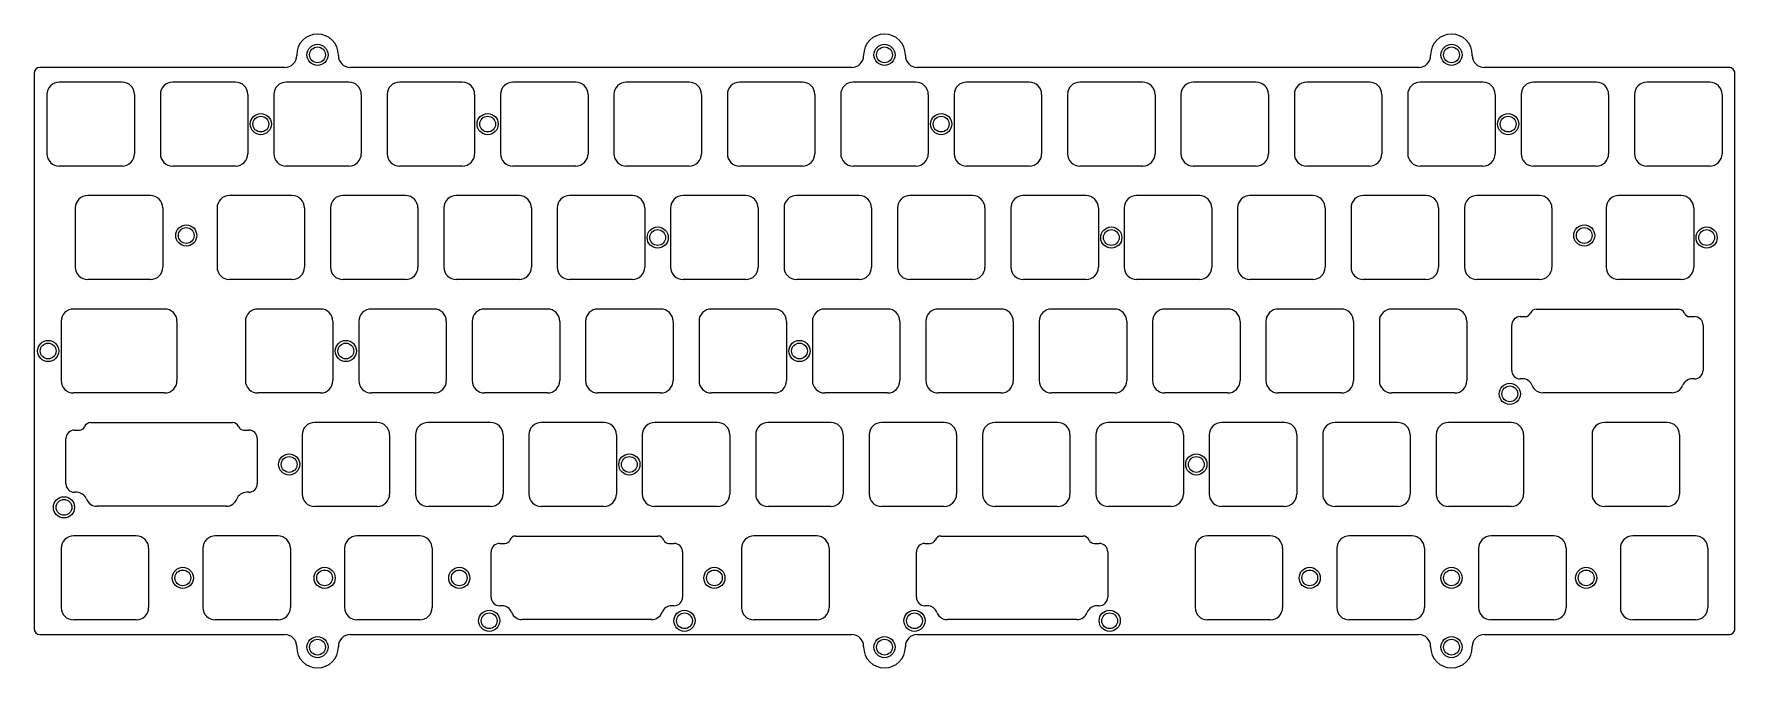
# Model space of a CAD drawing. Header units: millimetres. Extents: x -10 to 276, y -91 to 15.
import ezdxf

# ---------------------------------------------------------------- set-up
doc = ezdxf.new("R2010")
doc.units = ezdxf.units.MM
doc.layers.add('BLACK', color=7, linetype='CONTINUOUS')

msp = doc.modelspace()

# ---------------------------------------------------------------- linework, layer by layer
at = {"layer": 'BLACK', "linetype": 'Continuous'}
for p, q in [((34.6, 11.625), (34.6, 11.525)), ((41.6, 11.525), (41.6, 11.625)), ((129.85, 11.625), (129.85, 11.525)), ((136.85, 11.525), (136.85, 11.625)), ((225.1, 11.625), (225.1, 11.525)), ((232.1, 11.525), (232.1, 11.625)), ((32.6, 9.525), (-8.525001, 9.525)), ((127.85, 9.525), (43.6, 9.525)), ((223.1, 9.525), (138.85, 9.525)), ((275.225, 9.525), (234.1, 9.525)), ((-9.525, 8.525001), (-9.525, -84.725001)), ((5.275, 7.05), (-5.275001, 7.05)), ((24.325, 7.05), (13.774999, 7.05)), ((43.375, 7.05), (32.824999, 7.05)), ((62.425, 7.05), (51.874999, 7.05)), ((81.475, 7.05), (70.924999, 7.05)), ((100.525, 7.05), (89.974999, 7.05)), ((119.575, 7.05), (109.024999, 7.05)), ((138.625, 7.05), (128.074999, 7.05)), ((157.675, 7.05), (147.124999, 7.05)), ((176.725, 7.05), (166.174999, 7.05)), ((195.775, 7.05), (185.224999, 7.05)), ((214.825, 7.05), (204.274999, 7.05)), ((233.875, 7.05), (223.324999, 7.05)), ((252.925, 7.05), (242.374999, 7.05)), ((271.975, 7.05), (261.424999, 7.05)), ((276.225, -84.725), (276.225, 8.525)), ((-7.35, 4.975), (-7.35, -4.975001)), ((7.35, 4.975), (7.35, -4.975)), ((11.7, 4.975), (11.7, -4.975001)), ((26.4, 4.975), (26.4, -4.975)), ((30.75, 4.975), (30.75, -4.975001)), ((45.45, 4.975), (45.45, -4.975)), ((49.8, 4.975), (49.8, -4.975001)), ((64.5, 4.975), (64.5, -4.975)), ((68.85, 4.975), (68.85, -4.975001)), ((83.55, 4.975), (83.55, -4.975)), ((87.9, 4.975), (87.9, -4.975001)), ((102.6, 4.975), (102.6, -4.975)), ((106.95, 4.975), (106.95, -4.975001)), ((121.65, 4.975), (121.65, -4.975)), ((126, 4.975), (126, -4.975001)), ((140.7, 4.975), (140.7, -4.975)), ((145.05, 4.975), (145.05, -4.975001)), ((159.75, 4.975), (159.75, -4.975)), ((164.1, 4.975), (164.1, -4.975001)), ((178.8, 4.975), (178.8, -4.975)), ((183.15, 4.975), (183.15, -4.975001)), ((197.85, 4.975), (197.85, -4.975)), ((202.2, 4.975), (202.2, -4.975001)), ((216.9, 4.975), (216.9, -4.975)), ((221.25, 4.975), (221.25, -4.975001)), ((235.95, 4.975), (235.95, -4.975)), ((240.3, 4.975), (240.3, -4.975001)), ((255, 4.975), (255, -4.975)), ((259.35, 4.975), (259.35, -4.975001)), ((274.05, 4.975), (274.05, -4.975)), ((5.275, -7.05), (-5.275, -7.05)), ((24.325, -7.05), (13.775, -7.05)), ((43.375, -7.05), (32.825, -7.05)), ((62.425, -7.05), (51.875, -7.05)), ((81.475, -7.05), (70.925, -7.05)), ((100.525, -7.05), (89.975, -7.05)), ((119.575, -7.05), (109.025, -7.05)), ((138.625, -7.05), (128.075, -7.05)), ((157.675, -7.05), (147.125, -7.05)), ((176.725, -7.05), (166.175, -7.05)), ((195.775, -7.05), (185.225, -7.05)), ((214.825, -7.05), (204.275, -7.05)), ((233.875, -7.05), (223.325, -7.05)), ((252.925, -7.05), (242.375, -7.05)), ((271.975, -7.05), (261.425, -7.05)), ((-2.587499, -14.075), (-2.587499, -24.025001)), ((10.037501, -12), (-0.5125, -12)), ((12.112501, -14.075), (12.112501, -24.025)), ((21.225, -14.075), (21.225, -24.025001)), ((33.85, -12), (23.299999, -12)), ((35.925, -14.075), (35.925, -24.025)), ((40.275, -14.075), (40.275, -24.025001)), ((52.9, -12), (42.349999, -12)), ((54.975, -14.075), (54.975, -24.025)), ((59.325, -14.075), (59.325, -24.025001)), ((71.95, -12), (61.399999, -12)), ((74.025, -14.075), (74.025, -24.025)), ((78.375, -14.075), (78.375, -24.025001)), ((91, -12), (80.449999, -12)), ((93.075, -14.075), (93.075, -24.025)), ((97.425, -14.075), (97.425, -24.025001)), ((110.05, -12), (99.499999, -12)), ((112.125, -14.075), (112.125, -24.025)), ((116.475, -14.075), (116.475, -24.025001)), ((129.1, -12), (118.549999, -12)), ((131.175, -14.075), (131.175, -24.025)), ((135.525, -14.075), (135.525, -24.025001)), ((148.15, -12), (137.599999, -12)), ((150.225, -14.075), (150.225, -24.025)), ((154.575, -14.075), (154.575, -24.025001)), ((167.2, -12), (156.649999, -12)), ((169.275, -14.075), (169.275, -24.025)), ((173.625, -14.075), (173.625, -24.025001)), ((186.25, -12), (175.699999, -12)), ((188.325, -14.075), (188.325, -24.025)), ((192.675, -14.075), (192.675, -24.025001)), ((205.3, -12), (194.749999, -12)), ((207.375, -14.075), (207.375, -24.025)), ((211.725, -14.075), (211.725, -24.025001)), ((224.35, -12), (213.799999, -12)), ((226.425, -14.075), (226.425, -24.025)), ((230.775, -14.075), (230.775, -24.025001)), ((243.4, -12), (232.849999, -12)), ((245.475, -14.075), (245.475, -24.025)), ((254.5875, -14.075), (254.5875, -24.025001)), ((267.2125, -12), (256.662499, -12)), ((269.2875, -14.075), (269.2875, -24.025)), ((10.037501, -26.1), (-0.512499, -26.1)), ((33.85, -26.1), (23.3, -26.1)), ((52.9, -26.1), (42.35, -26.1)), ((71.95, -26.1), (61.4, -26.1)), ((91, -26.1), (80.45, -26.1)), ((110.05, -26.1), (99.5, -26.1)), ((129.1, -26.1), (118.55, -26.1)), ((148.15, -26.1), (137.6, -26.1)), ((167.2, -26.1), (156.65, -26.1)), ((186.25, -26.1), (175.7, -26.1)), ((205.3, -26.1), (194.75, -26.1)), ((224.35, -26.1), (213.8, -26.1)), ((243.4, -26.1), (232.85, -26.1)), ((267.2125, -26.1), (256.6625, -26.1)), ((12.41875, -31.05), (-2.893751, -31.05)), ((38.6125, -31.05), (28.062499, -31.05)), ((57.6625, -31.05), (47.112499, -31.05)), ((76.7125, -31.05), (66.162499, -31.05)), ((95.7625, -31.05), (85.212499, -31.05)), ((114.8125, -31.05), (104.262499, -31.05)), ((133.8625, -31.05), (123.312499, -31.05)), ((152.9125, -31.05), (142.362499, -31.05)), ((171.9625, -31.05), (161.412499, -31.05)), ((191.0125, -31.05), (180.462499, -31.05)), ((210.0625, -31.05), (199.512499, -31.05)), ((229.1125, -31.05), (218.562499, -31.05)), ((242.866125, -31.072411), (242.866125, -31.0724)), ((242.866125, -31.0724), (266.721325, -31.0724)), ((-4.96875, -33.125), (-4.96875, -43.075001)), ((14.49375, -33.125), (14.49375, -43.075)), ((25.9875, -33.125), (25.9875, -43.075001)), ((40.6875, -33.125), (40.6875, -43.075)), ((45.0375, -33.125), (45.0375, -43.075001)), ((59.7375, -33.125), (59.7375, -43.075)), ((64.0875, -33.125), (64.0875, -43.075001)), ((78.7875, -33.125), (78.7875, -43.075)), ((83.1375, -33.125), (83.1375, -43.075001)), ((97.8375, -33.125), (97.8375, -43.075)), ((102.1875, -33.125), (102.1875, -43.075001)), ((116.8875, -33.125), (116.8875, -43.075)), ((121.2375, -33.125), (121.2375, -43.075001)), ((135.9375, -33.125), (135.9375, -43.075)), ((140.2875, -33.125), (140.2875, -43.075001)), ((154.9875, -33.125), (154.9875, -43.075)), ((159.3375, -33.125), (159.3375, -43.075001)), ((174.0375, -33.125), (174.0375, -43.075)), ((178.3875, -33.125), (178.3875, -43.075001)), ((193.0875, -33.125), (193.0875, -43.075)), ((197.4375, -33.125), (197.4375, -43.075001)), ((212.1375, -33.125), (212.1375, -43.075)), ((216.4875, -33.125), (216.4875, -43.075001)), ((231.1875, -33.125), (231.1875, -43.075)), ((238.718235, -41.35044), (238.718235, -33.7497)), ((240.155262, -32.32456), (241.008825, -32.32456)), ((241.008825, -32.324548), (241.008825, -32.32456)), ((268.578525, -32.32456), (269.444125, -32.32456)), ((270.869115, -33.74956), (270.869115, -41.3504)), ((240.547325, -42.77544), (240.143225, -42.77544)), ((269.432208, -42.77544), (269.040075, -42.77544)), ((12.41875, -45.15), (-2.89375, -45.15)), ((38.6125, -45.15), (28.0625, -45.15)), ((57.6625, -45.15), (47.1125, -45.15)), ((76.7125, -45.15), (66.1625, -45.15)), ((95.7625, -45.15), (85.2125, -45.15)), ((114.8125, -45.15), (104.2625, -45.15)), ((133.8625, -45.15), (123.3125, -45.15)), ((152.9125, -45.15), (142.3625, -45.15)), ((171.9625, -45.15), (161.4125, -45.15)), ((191.0125, -45.15), (180.4625, -45.15)), ((210.0625, -45.15), (199.5125, -45.15)), ((229.1125, -45.15), (218.5625, -45.15)), ((265.669175, -45.11191), (243.918325, -45.11191)), ((-2.732238, -51.37456), (-1.878675, -51.37456)), ((-1.878675, -51.374548), (-1.878675, -51.37456)), ((-0.021375, -50.122411), (-0.021375, -50.1224)), ((-0.021375, -50.1224), (23.833825, -50.1224)), ((25.691025, -51.37456), (26.556625, -51.37456)), ((48.1375, -50.1), (37.587499, -50.1)), ((67.1875, -50.1), (56.637499, -50.1)), ((86.2375, -50.1), (75.687499, -50.1)), ((105.2875, -50.1), (94.737499, -50.1)), ((124.3375, -50.1), (113.787499, -50.1)), ((143.3875, -50.1), (132.837499, -50.1)), ((162.4375, -50.1), (151.887499, -50.1)), ((181.4875, -50.1), (170.937499, -50.1)), ((200.5375, -50.1), (189.987499, -50.1)), ((219.5875, -50.1), (209.037499, -50.1)), ((238.6375, -50.1), (228.087499, -50.1)), ((264.83125, -50.1), (254.281249, -50.1)), ((-4.169265, -60.40044), (-4.169265, -52.7997)), ((27.981615, -52.79956), (27.981615, -60.4004)), ((35.5125, -52.175), (35.5125, -62.125001)), ((50.2125, -52.175), (50.2125, -62.125)), ((54.5625, -52.175), (54.5625, -62.125001)), ((69.2625, -52.175), (69.2625, -62.125)), ((73.6125, -52.175), (73.6125, -62.125001)), ((88.3125, -52.175), (88.3125, -62.125)), ((92.6625, -52.175), (92.6625, -62.125001)), ((107.3625, -52.175), (107.3625, -62.125)), ((111.7125, -52.175), (111.7125, -62.125001)), ((126.4125, -52.175), (126.4125, -62.125)), ((130.7625, -52.175), (130.7625, -62.125001)), ((145.4625, -52.175), (145.4625, -62.125)), ((149.8125, -52.175), (149.8125, -62.125001)), ((164.5125, -52.175), (164.5125, -62.125)), ((168.8625, -52.175), (168.8625, -62.125001)), ((183.5625, -52.175), (183.5625, -62.125)), ((187.9125, -52.175), (187.9125, -62.125001)), ((202.6125, -52.175), (202.6125, -62.125)), ((206.9625, -52.175), (206.9625, -62.125001)), ((221.6625, -52.175), (221.6625, -62.125)), ((226.0125, -52.175), (226.0125, -62.125001)), ((240.7125, -52.175), (240.7125, -62.125)), ((252.20625, -52.175), (252.20625, -62.125001)), ((266.90625, -52.175), (266.90625, -62.125)), ((-2.340175, -61.82544), (-2.744275, -61.82544)), ((26.544708, -61.82544), (26.152575, -61.82544)), ((22.781675, -64.16191), (1.030825, -64.16191)), ((48.1375, -64.2), (37.5875, -64.2)), ((67.1875, -64.2), (56.6375, -64.2)), ((86.2375, -64.2), (75.6875, -64.2)), ((105.2875, -64.2), (94.7375, -64.2)), ((124.3375, -64.2), (113.7875, -64.2)), ((143.3875, -64.2), (132.8375, -64.2)), ((162.4375, -64.2), (151.8875, -64.2)), ((181.4875, -64.2), (170.9375, -64.2)), ((200.5375, -64.2), (189.9875, -64.2)), ((219.5875, -64.2), (209.0375, -64.2)), ((238.6375, -64.2), (228.0875, -64.2)), ((264.83125, -64.2), (254.28125, -64.2)), ((-4.96875, -71.225), (-4.96875, -81.175001)), ((7.65625, -69.15), (-2.893751, -69.15)), ((9.73125, -71.225), (9.73125, -81.175)), ((18.84375, -71.225), (18.84375, -81.175001)), ((31.46875, -69.15), (20.918749, -69.15)), ((33.54375, -71.225), (33.54375, -81.175)), ((42.65625, -71.225), (42.65625, -81.175001)), ((55.28125, -69.15), (44.731249, -69.15)), ((57.35625, -71.225), (57.35625, -81.175)), ((68.705262, -70.42456), (69.558825, -70.42456)), ((69.558825, -70.424548), (69.558825, -70.42456)), ((71.416125, -69.172411), (71.416125, -69.1724)), ((71.416125, -69.1724), (95.271325, -69.1724)), ((97.128525, -70.42456), (97.994125, -70.42456)), ((109.33125, -71.225), (109.33125, -81.175001)), ((121.95625, -69.15), (111.406249, -69.15)), ((124.03125, -71.225), (124.03125, -81.175)), ((140.142762, -70.42456), (140.996325, -70.42456)), ((140.996325, -70.424548), (140.996325, -70.42456)), ((142.853625, -69.172411), (142.853625, -69.1724)), ((142.853625, -69.1724), (166.708825, -69.1724)), ((168.566025, -70.42456), (169.431625, -70.42456)), ((185.53125, -71.225), (185.53125, -81.175001)), ((198.15625, -69.15), (187.606249, -69.15)), ((200.23125, -71.225), (200.23125, -81.175)), ((209.34375, -71.225), (209.34375, -81.175001)), ((221.96875, -69.15), (211.418749, -69.15)), ((224.04375, -71.225), (224.04375, -81.175)), ((233.15625, -71.225), (233.15625, -81.175001)), ((245.78125, -69.15), (235.231249, -69.15)), ((247.85625, -71.225), (247.85625, -81.175)), ((256.96875, -71.225), (256.96875, -81.175001)), ((269.59375, -69.15), (259.043749, -69.15)), ((271.66875, -71.225), (271.66875, -81.175)), ((67.268235, -79.45044), (67.268235, -71.8497)), ((99.419115, -71.84956), (99.419115, -79.4504)), ((138.705735, -79.45044), (138.705735, -71.8497)), ((170.856615, -71.84956), (170.856615, -79.4504)), ((69.097325, -80.87544), (68.693225, -80.87544)), ((97.982208, -80.87544), (97.590075, -80.87544)), ((140.534825, -80.87544), (140.130725, -80.87544)), ((169.419708, -80.87544), (169.027575, -80.87544)), ((-8.525001, -85.725), (32.6, -85.725)), ((7.65625, -83.25), (-2.89375, -83.25)), ((31.46875, -83.25), (20.91875, -83.25)), ((43.6, -85.725), (127.85, -85.725)), ((55.28125, -83.25), (44.73125, -83.25)), ((94.219175, -83.21191), (72.468325, -83.21191)), ((121.95625, -83.25), (111.40625, -83.25)), ((138.85, -85.725), (223.1, -85.725)), ((165.656675, -83.21191), (143.905825, -83.21191)), ((198.15625, -83.25), (187.60625, -83.25)), ((221.96875, -83.25), (211.41875, -83.25)), ((234.1, -85.725), (275.225, -85.725)), ((245.78125, -83.25), (235.23125, -83.25)), ((269.59375, -83.25), (259.04375, -83.25)), ((34.6, -87.725), (34.6, -87.825)), ((41.6, -87.825), (41.6, -87.725)), ((129.85, -87.725), (129.85, -87.825)), ((136.85, -87.825), (136.85, -87.725)), ((225.1, -87.725), (225.1, -87.825)), ((232.1, -87.825), (232.1, -87.725))]:
    msp.add_line(p, q, dxfattribs=at)
at = {"layer": 'BLACK'}
for centre, radius in [((38.1, 11.625), 1.775), ((38.1, 11.625), 1.325), ((133.35, 11.625), 1.775), ((133.35, 11.625), 1.325), ((228.6, 11.625), 1.775), ((228.6, 11.625), 1.325), ((28.575, 0), 1.775), ((28.575, 0), 1.325), ((66.675, 0), 1.775), ((66.675, 0), 1.325), ((142.875, 0), 1.775), ((142.875, 0), 1.325), ((238.125, 0), 1.775), ((238.125, 0), 1.325), ((16.04875, -18.7), 1.775), ((250.9012, -18.7), 1.775), ((16.04875, -18.7), 1.325), ((95.25, -19.05), 1.775), ((95.25, -19.05), 1.325), ((171.45, -19.05), 1.775), ((171.45, -19.05), 1.325), ((250.9012, -18.7), 1.325), ((271.4625, -19.05), 1.775), ((271.4625, -19.05), 1.325), ((-7.14375, -38.1), 1.775), ((-7.14375, -38.1), 1.325), ((42.8625, -38.1), 1.775), ((42.8625, -38.1), 1.325), ((119.0625, -38.1), 1.775), ((119.0625, -38.1), 1.325), ((238.39375, -45.3), 1.775), ((238.39375, -45.3), 1.325), ((33.3375, -57.15), 1.775), ((33.3375, -57.15), 1.325), ((90.4875, -57.15), 1.775), ((90.4875, -57.15), 1.325), ((185.7375, -57.15), 1.775), ((185.7375, -57.15), 1.325), ((-4.49375, -64.35), 1.775), ((-4.49375, -64.35), 1.325), ((15.478125, -76.2), 1.775), ((15.478125, -76.2), 1.325), ((39.290625, -76.2), 1.775), ((39.290625, -76.2), 1.325), ((61.9125, -76.2), 1.775), ((61.9125, -76.2), 1.325), ((104.775, -76.2), 1.775), ((104.775, -76.2), 1.325), ((204.7875, -76.2), 1.775), ((204.7875, -76.2), 1.325), ((228.6, -76.2), 1.775), ((228.6, -76.2), 1.325), ((251.221875, -76.2), 1.775), ((251.221875, -76.2), 1.325), ((66.94375, -83.4), 1.775), ((66.94375, -83.4), 1.325), ((99.74375, -83.4), 1.775), ((99.74375, -83.4), 1.325), ((138.38125, -83.4), 1.775), ((138.38125, -83.4), 1.325), ((171.18125, -83.4), 1.775), ((171.18125, -83.4), 1.325), ((38.1, -87.825), 1.775), ((38.1, -87.825), 1.325), ((133.35, -87.825), 1.775), ((133.35, -87.825), 1.325), ((228.6, -87.825), 1.775), ((228.6, -87.825), 1.325)]:
    msp.add_circle(centre, radius, dxfattribs=at)
for centre, radius, start, end in [((38.1, 11.625), 3.5, 0, 180), ((133.35, 11.625), 3.5, 0, 180), ((228.6, 11.625), 3.5, 0, 180), ((32.60005, 11.525), 1.99995, 269.99856761, 0), ((43.59995, 11.525), 2, 180, 270.00143239), ((127.85005, 11.525), 1.99995, 269.99856761, 0), ((138.84995, 11.525), 2, 180, 270.00143239), ((223.10005, 11.525), 1.99995, 269.99856761, 0), ((234.09995, 11.525), 2, 180, 270.00143239), ((-8.525001, 8.525001), 0.999999, 90, 180), ((275.22505, 8.525), 1, 0, 90.00286479), ((-5.275001, 4.975001), 2.074999, 90, 180.00002761), ((5.275, 4.975), 2.075, 0, 90), ((13.774999, 4.975001), 2.074999, 90, 180.00002761), ((24.325, 4.975), 2.075, 0, 90), ((32.824999, 4.975001), 2.074999, 90, 180.00002761), ((43.375, 4.975), 2.075, 0, 90), ((51.875, 4.975), 2.075, 90.00002761, 180), ((62.425, 4.975), 2.075, 0, 90), ((70.924999, 4.975001), 2.074999, 90, 180.00002761), ((81.475, 4.975), 2.075, 0, 90), ((89.975, 4.975), 2.075, 90.00002761, 180), ((100.525, 4.975), 2.075, 0, 90), ((109.024999, 4.975001), 2.074999, 90, 180.00002761), ((119.575, 4.975), 2.075, 0, 90), ((128.075, 4.975), 2.075, 90.00002761, 180), ((138.625, 4.975), 2.075, 0, 90), ((147.125, 4.975), 2.075, 90.00002761, 180), ((157.675, 4.975), 2.075, 0, 90), ((166.175, 4.975), 2.075, 90.00002761, 180), ((176.725, 4.975), 2.075, 0, 90), ((185.225, 4.975), 2.075, 90.00002761, 180), ((195.775, 4.975), 2.075, 0, 90), ((204.275, 4.975), 2.075, 90.00002761, 180), ((214.825, 4.975), 2.075, 0, 90), ((223.324999, 4.975001), 2.074999, 90, 180.00002761), ((233.875, 4.975), 2.075, 0, 90), ((242.374999, 4.975001), 2.074999, 90, 180.00002761), ((252.925, 4.975), 2.075, 0, 90), ((261.424999, 4.975001), 2.074999, 90, 180.00002761), ((271.975, 4.975), 2.075, 0, 90), ((-5.275001, -4.975001), 2.074999, 180, 270.00002761), ((5.275, -4.975), 2.075, 270, 0), ((13.774999, -4.975001), 2.074999, 180, 270.00002761), ((24.325, -4.975), 2.075, 270, 0), ((32.824999, -4.975001), 2.074999, 180, 270.00002761), ((43.375, -4.975), 2.075, 270, 0), ((51.875, -4.975), 2.075, 180.00002761, 270), ((62.425, -4.975), 2.075, 270, 0), ((70.924999, -4.975001), 2.074999, 180, 270.00002761), ((81.475, -4.975), 2.075, 270, 0), ((89.975, -4.975), 2.075, 180.00002761, 270), ((100.525, -4.975), 2.075, 270, 0), ((109.024999, -4.975001), 2.074999, 180, 270.00002761), ((119.575, -4.975), 2.075, 270, 0), ((128.075, -4.975), 2.075, 180.00002761, 270), ((138.625, -4.975), 2.075, 270, 0), ((147.125, -4.975), 2.075, 180.00002761, 270), ((157.675, -4.975), 2.075, 270, 0), ((166.175, -4.975), 2.075, 180.00002761, 270), ((176.725, -4.975), 2.075, 270, 0), ((185.225, -4.975), 2.075, 180.00002761, 270), ((195.775, -4.975), 2.075, 270, 0), ((204.275, -4.975), 2.075, 180.00002761, 270), ((214.825, -4.975), 2.075, 270, 0), ((223.324999, -4.975001), 2.074999, 180, 270.00002761), ((233.875, -4.975), 2.075, 270, 0), ((242.374999, -4.975001), 2.074999, 180, 270.00002761), ((252.925, -4.975), 2.075, 270, 0), ((261.424999, -4.975001), 2.074999, 180, 270.00002761), ((271.975, -4.975), 2.075, 270, 0), ((-0.5125, -14.074999), 2.074999, 90, 180.00002761), ((10.037501, -14.075), 2.075, 0, 90), ((23.299999, -14.074999), 2.074999, 90, 180.00002761), ((33.85, -14.075), 2.075, 0, 90), ((42.349999, -14.074999), 2.074999, 90, 180.00002761), ((52.9, -14.075), 2.075, 0, 90), ((61.399999, -14.074999), 2.074999, 90, 180.00002761), ((71.95, -14.075), 2.075, 0, 90), ((80.449999, -14.074999), 2.074999, 90, 180.00002761), ((91, -14.075), 2.075, 0, 90), ((99.499999, -14.074999), 2.074999, 90, 180.00002761), ((110.05, -14.075), 2.075, 0, 90), ((118.549999, -14.074999), 2.074999, 90, 180.00002761), ((129.1, -14.075), 2.075, 0, 90), ((137.599999, -14.074999), 2.074999, 90, 180.00002761), ((148.15, -14.075), 2.075, 0, 90), ((156.649999, -14.074999), 2.074999, 90, 180.00002761), ((167.2, -14.075), 2.075, 0, 90), ((175.699999, -14.074999), 2.074999, 90, 180.00002761), ((186.25, -14.075), 2.075, 0, 90), ((194.749999, -14.074999), 2.074999, 90, 180.00002761), ((205.3, -14.075), 2.075, 0, 90), ((213.799999, -14.074999), 2.074999, 90, 180.00002761), ((224.35, -14.075), 2.075, 0, 90), ((232.849999, -14.074999), 2.074999, 90, 180.00002761), ((243.4, -14.075), 2.075, 0, 90), ((256.662499, -14.074999), 2.074999, 90, 180.00002761), ((267.2125, -14.075), 2.075, 0, 90), ((-0.5125, -24.025001), 2.074999, 180, 270.00002761), ((10.037501, -24.025), 2.075, 270, 0), ((23.299999, -24.025001), 2.074999, 180, 270.00002761), ((33.85, -24.025), 2.075, 270, 0), ((42.349999, -24.025001), 2.074999, 180, 270.00002761), ((52.9, -24.025), 2.075, 270, 0), ((61.399999, -24.025001), 2.074999, 180, 270.00002761), ((71.95, -24.025), 2.075, 270, 0), ((80.449999, -24.025001), 2.074999, 180, 270.00002761), ((91, -24.025), 2.075, 270, 0), ((99.499999, -24.025001), 2.074999, 180, 270.00002761), ((110.05, -24.025), 2.075, 270, 0), ((118.549999, -24.025001), 2.074999, 180, 270.00002761), ((129.1, -24.025), 2.075, 270, 0), ((137.599999, -24.025001), 2.074999, 180, 270.00002761), ((148.15, -24.025), 2.075, 270, 0), ((156.649999, -24.025001), 2.074999, 180, 270.00002761), ((167.2, -24.025), 2.075, 270, 0), ((175.699999, -24.025001), 2.074999, 180, 270.00002761), ((186.25, -24.025), 2.075, 270, 0), ((194.749999, -24.025001), 2.074999, 180, 270.00002761), ((205.3, -24.025), 2.075, 270, 0), ((213.799999, -24.025001), 2.074999, 180, 270.00002761), ((224.35, -24.025), 2.075, 270, 0), ((232.849999, -24.025001), 2.074999, 180, 270.00002761), ((243.4, -24.025), 2.075, 270, 0), ((256.662499, -24.025001), 2.074999, 180, 270.00002761), ((267.2125, -24.025), 2.075, 270, 0), ((-2.893751, -33.124999), 2.074999, 90, 180.00002761), ((12.41875, -33.125), 2.075, 0, 90), ((28.062499, -33.124999), 2.074999, 90, 180.00002761), ((38.6125, -33.125), 2.075, 0, 90), ((47.112499, -33.124999), 2.074999, 90, 180.00002761), ((57.6625, -33.125), 2.075, 0, 90), ((66.162499, -33.124999), 2.074999, 90, 180.00002761), ((76.7125, -33.125), 2.075, 0, 90), ((85.212499, -33.124999), 2.074999, 90, 180.00002761), ((95.7625, -33.125), 2.075, 0, 90), ((104.262499, -33.124999), 2.074999, 90, 180.00002761), ((114.8125, -33.125), 2.075, 0, 90), ((123.312499, -33.124999), 2.074999, 90, 180.00002761), ((133.8625, -33.125), 2.075, 0, 90), ((142.362499, -33.124999), 2.074999, 90, 180.00002761), ((152.9125, -33.125), 2.075, 0, 90), ((161.412499, -33.124999), 2.074999, 90, 180.00002761), ((171.9625, -33.125), 2.075, 0, 90), ((180.462499, -33.124999), 2.074999, 90, 180.00002761), ((191.0125, -33.125), 2.075, 0, 90), ((199.512499, -33.124999), 2.074999, 90, 180.00002761), ((210.0625, -33.125), 2.075, 0, 90), ((218.562499, -33.124999), 2.074999, 90, 180.00002761), ((229.1125, -33.125), 2.075, 0, 90), ((242.866094, -32.147455), 1.075044, 89.99834782, 157.973763), ((266.72135, -32.1473), 1.0749, 22.0204571, 90.00133258), ((240.143395, -33.749671), 1.42516, 89.52290502, 180.00116589), ((241.008826, -31.3961), 0.928448, 269.99993829, 337.97487728), ((268.57855, -31.3961), 0.92846, 202.02452102, 269.99845724), ((269.44415, -33.7495), 1.42494, 359.99758749, 90.00100523), ((240.143189, -41.350486), 1.424954, 179.99815039, 270.00144752), ((240.547374, -44.500243), 1.724803, 20.54306333, 90.00162772), ((269.04007, -44.50036), 1.72492, 89.99983392, 159.45458763), ((269.44396, -41.35033), 1.425155, 269.52752788, 359.99718578), ((-2.893751, -43.075001), 2.074999, 180, 270.00002761), ((12.41875, -43.075), 2.075, 270, 0), ((28.062499, -43.075001), 2.074999, 180, 270.00002761), ((38.6125, -43.075), 2.075, 270, 0), ((47.112499, -43.075001), 2.074999, 180, 270.00002761), ((57.6625, -43.075), 2.075, 270, 0), ((66.162499, -43.075001), 2.074999, 180, 270.00002761), ((76.7125, -43.075), 2.075, 270, 0), ((85.212499, -43.075001), 2.074999, 180, 270.00002761), ((95.7625, -43.075), 2.075, 270, 0), ((104.262499, -43.075001), 2.074999, 180, 270.00002761), ((114.8125, -43.075), 2.075, 270, 0), ((123.312499, -43.075001), 2.074999, 180, 270.00002761), ((133.8625, -43.075), 2.075, 270, 0), ((142.362499, -43.075001), 2.074999, 180, 270.00002761), ((152.9125, -43.075), 2.075, 270, 0), ((161.412499, -43.075001), 2.074999, 180, 270.00002761), ((171.9625, -43.075), 2.075, 270, 0), ((180.462499, -43.075001), 2.074999, 180, 270.00002761), ((191.0125, -43.075), 2.075, 270, 0), ((199.512499, -43.075001), 2.074999, 180, 270.00002761), ((210.0625, -43.075), 2.075, 270, 0), ((218.562499, -43.075001), 2.074999, 180, 270.00002761), ((229.1125, -43.075), 2.075, 270, 0), ((243.918284, -43.236811), 1.875099, 200.54912503, 270.0012528), ((265.66919, -43.23697), 1.87494, 269.99954162, 339.45391569), ((-2.744183, -52.799592), 1.425082, 89.51974267, 180.00434217), ((-1.878626, -50.446171), 0.928376, 269.99697591, 337.97782841), ((-0.021476, -51.197351), 1.07494, 89.99461656, 157.97750247), ((23.83379, -51.19739), 1.07499, 22.02370504, 89.99813454), ((25.69105, -50.4461), 0.92846, 202.02452102, 269.99845724), ((26.55665, -52.7995), 1.42494, 359.99758749, 90.00100523), ((37.587499, -52.174999), 2.074999, 90, 180.00002761), ((48.1375, -52.175), 2.075, 0, 90), ((56.637499, -52.174999), 2.074999, 90, 180.00002761), ((67.1875, -52.175), 2.075, 0, 90), ((75.687499, -52.174999), 2.074999, 90, 180.00002761), ((86.2375, -52.175), 2.075, 0, 90), ((94.737499, -52.174999), 2.074999, 90, 180.00002761), ((105.2875, -52.175), 2.075, 0, 90), ((113.787499, -52.174999), 2.074999, 90, 180.00002761), ((124.3375, -52.175), 2.075, 0, 90), ((132.837499, -52.174999), 2.074999, 90, 180.00002761), ((143.3875, -52.175), 2.075, 0, 90), ((151.887499, -52.174999), 2.074999, 90, 180.00002761), ((162.4375, -52.175), 2.075, 0, 90), ((170.937499, -52.174999), 2.074999, 90, 180.00002761), ((181.4875, -52.175), 2.075, 0, 90), ((189.987499, -52.174999), 2.074999, 90, 180.00002761), ((200.5375, -52.175), 2.075, 0, 90), ((209.037499, -52.174999), 2.074999, 90, 180.00002761), ((219.5875, -52.175), 2.075, 0, 90), ((228.087504, -52.175004), 2.075004, 90.00013806, 179.99988955), ((238.6375, -52.175), 2.075, 0, 90), ((254.281254, -52.175004), 2.075004, 90.00013806, 179.99988955), ((264.83125, -52.175), 2.075, 0, 90), ((-2.744264, -60.400439), 1.425001, 180.00004021, 269.99955772), ((-2.340199, -63.550348), 1.724908, 20.54547839, 89.9992028), ((26.15258, -63.55038), 1.724936, 90.00016608, 159.45408213), ((26.55649, -60.40036), 1.425125, 269.52631186, 359.99839184), ((37.587499, -62.125001), 2.074999, 180, 270.00002761), ((48.1375, -62.125), 2.075, 270, 0), ((56.637499, -62.125001), 2.074999, 180, 270.00002761), ((67.1875, -62.125), 2.075, 270, 0), ((75.687499, -62.125001), 2.074999, 180, 270.00002761), ((86.2375, -62.125), 2.075, 270, 0), ((94.737499, -62.125001), 2.074999, 180, 270.00002761), ((105.2875, -62.125), 2.075, 270, 0), ((113.787499, -62.125001), 2.074999, 180, 270.00002761), ((124.3375, -62.125), 2.075, 270, 0), ((132.837499, -62.125001), 2.074999, 180, 270.00002761), ((143.3875, -62.125), 2.075, 270, 0), ((151.887499, -62.125001), 2.074999, 180, 270.00002761), ((162.4375, -62.125), 2.075, 270, 0), ((170.937499, -62.125001), 2.074999, 180, 270.00002761), ((181.4875, -62.125), 2.075, 270, 0), ((189.987499, -62.125001), 2.074999, 180, 270.00002761), ((200.5375, -62.125), 2.075, 270, 0), ((209.037499, -62.125001), 2.074999, 180, 270.00002761), ((219.5875, -62.125), 2.075, 270, 0), ((228.087502, -62.124998), 2.075002, 180.00008284, 269.99994478), ((238.6375, -62.125), 2.075, 270, 0), ((254.281252, -62.124998), 2.075002, 180.00008284, 269.99994478), ((264.83125, -62.125), 2.075, 270, 0), ((1.030712, -62.286915), 1.874995, 200.54692151, 270.00345303), ((22.78159, -62.28683), 1.875082, 270.0025973, 339.45098232), ((-2.893746, -71.225004), 2.075004, 90.00013806, 179.99988955), ((7.65625, -71.225), 2.075, 0, 90), ((20.918754, -71.225004), 2.075004, 90.00013806, 179.99988955), ((31.46875, -71.225), 2.075, 0, 90), ((44.731254, -71.225004), 2.075004, 90.00013806, 179.99988955), ((55.28125, -71.225), 2.075, 0, 90), ((68.693317, -71.849592), 1.425082, 89.51974267, 180.00434217), ((69.558874, -69.496171), 0.928376, 269.99697591, 337.97782841), ((71.416024, -70.247351), 1.07494, 89.99461656, 157.97750247), ((95.27129, -70.24739), 1.07499, 22.02370504, 89.99813454), ((97.12855, -69.4961), 0.92846, 202.02452102, 269.99845724), ((97.99415, -71.8495), 1.42494, 359.99758749, 90.00100523), ((111.406254, -71.225004), 2.075004, 90.00013806, 179.99988955), ((121.95625, -71.225), 2.075, 0, 90), ((140.130817, -71.849592), 1.425082, 89.51974267, 180.00434217), ((140.996374, -69.496171), 0.928376, 269.99697591, 337.97782841), ((142.853524, -70.247351), 1.07494, 89.99461656, 157.97750247), ((166.70879, -70.24739), 1.07499, 22.02370504, 89.99813454), ((168.56605, -69.4961), 0.92846, 202.02452102, 269.99845724), ((169.43165, -71.8495), 1.42494, 359.99758749, 90.00100523), ((187.606254, -71.225004), 2.075004, 90.00013806, 179.99988955), ((198.15625, -71.225), 2.075, 0, 90), ((211.418754, -71.225004), 2.075004, 90.00013806, 179.99988955), ((221.96875, -71.225), 2.075, 0, 90), ((235.231254, -71.225004), 2.075004, 90.00013806, 179.99988955), ((245.78125, -71.225), 2.075, 0, 90), ((259.043754, -71.225004), 2.075004, 90.00013806, 179.99988955), ((269.59375, -71.225), 2.075, 0, 90), ((68.693236, -79.450439), 1.425001, 180.00004021, 269.99955772), ((97.99399, -79.45036), 1.425125, 269.52631186, 359.99839184), ((140.130736, -79.450439), 1.425001, 180.00004021, 269.99955772), ((169.43149, -79.45036), 1.425125, 269.52631186, 359.99839184), ((-2.893748, -81.174998), 2.075002, 180.00008284, 269.99994478), ((7.65625, -81.175), 2.075, 270, 0), ((20.918752, -81.174998), 2.075002, 180.00008284, 269.99994478), ((31.46875, -81.175), 2.075, 270, 0), ((44.731252, -81.174998), 2.075002, 180.00008284, 269.99994478), ((55.28125, -81.175), 2.075, 270, 0), ((69.097301, -82.600348), 1.724908, 20.54547839, 89.9992028), ((72.468212, -81.336915), 1.874995, 200.54692151, 270.00345303), ((94.21909, -81.33683), 1.875082, 270.0025973, 339.45098232), ((97.59008, -82.60038), 1.724936, 90.00016608, 159.45408213), ((111.406252, -81.174998), 2.075002, 180.00008284, 269.99994478), ((121.95625, -81.175), 2.075, 270, 0), ((140.534801, -82.600348), 1.724908, 20.54547839, 89.9992028), ((143.905712, -81.336915), 1.874995, 200.54692151, 270.00345303), ((165.65659, -81.33683), 1.875082, 270.0025973, 339.45098232), ((169.02758, -82.60038), 1.724936, 90.00016608, 159.45408213), ((187.606252, -81.174998), 2.075002, 180.00008284, 269.99994478), ((198.15625, -81.175), 2.075, 270, 0), ((211.418752, -81.174998), 2.075002, 180.00008284, 269.99994478), ((221.96875, -81.175), 2.075, 270, 0), ((235.231252, -81.174998), 2.075002, 180.00008284, 269.99994478), ((245.78125, -81.175), 2.075, 270, 0), ((259.043752, -81.174998), 2.075002, 180.00008284, 269.99994478), ((269.59375, -81.175), 2.075, 270, 0), ((-8.525001, -84.725001), 0.999999, 180, 270), ((32.60005, -87.725), 2, 0, 90.00143239), ((127.85005, -87.725), 2, 0, 90.00143239), ((223.10005, -87.725), 2, 0, 90.00143239), ((275.22505, -84.725), 0.99995, 269.99713521, 0), ((38.1, -87.825), 3.5, 180, 0), ((43.59995, -87.725), 1.99995, 89.99856761, 180), ((133.35, -87.825), 3.5, 180, 0), ((138.84995, -87.725), 1.99995, 89.99856761, 180), ((228.6, -87.825), 3.5, 180, 0), ((234.09995, -87.725), 1.99995, 89.99856761, 180)]:
    msp.add_arc(centre, radius, start, end, dxfattribs=at)

doc.saveas('drawing.dxf')
